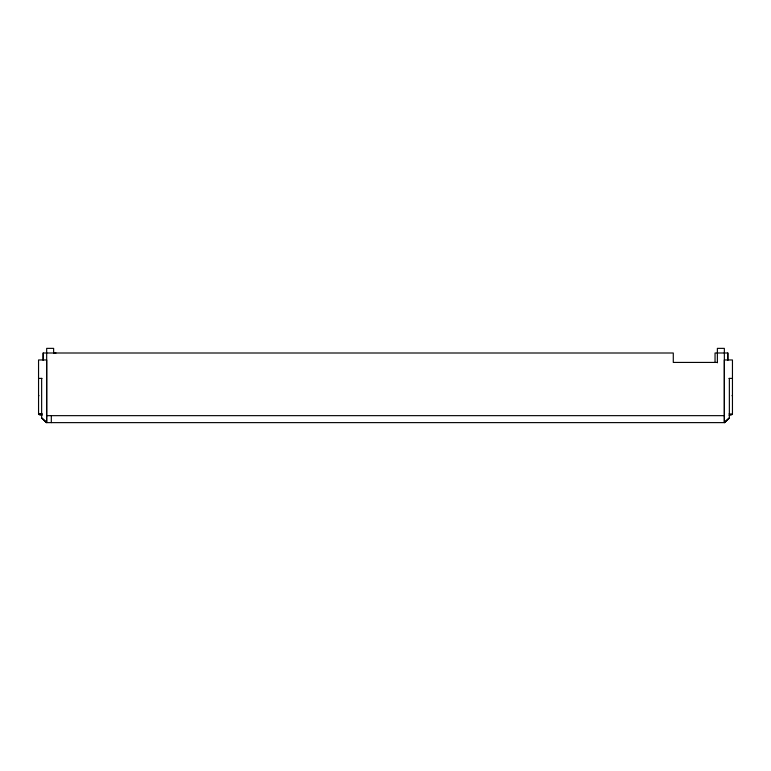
<?xml version="1.0" encoding="UTF-8"?>
<svg xmlns="http://www.w3.org/2000/svg" width="771" height="771" viewBox="0 0 771 771"><rect width="100%" height="100%" fill="white"/><g stroke="black" fill="none" stroke-linecap="round" stroke-linejoin="round"><path stroke-width="1.16" d="M41.644 415.376L41.644 413.979M43.176 360.211L43.176 353.002L673.285 353.002L673.285 362.428L717.415 362.428M53.652 353.002L55.975 353.002M727.824 360.202L727.824 352.993L715.045 353.002L715.045 362.466M38.55 378.397L42.029 378.397M728.971 378.397L732.45 378.397M728.981 413.979L732.45 413.979L732.45 359.961L724.326 359.961L724.345 422.614L46.674 422.633L41.644 417.978L41.644 378.397M46.674 415.656L724.345 415.656M729.356 378.397L729.356 417.978L724.345 422.614L724.345 348.367L717.377 348.367L717.377 362.784M727.824 352.993L727.805 359.961M53.633 353.166L53.633 348.367L46.674 348.367L46.674 422.624L41.644 417.978L46.674 422.624L46.674 359.961L38.55 359.961L38.56 413.979A8.105 1.793 0 0 0 41.894 415.434M51.31 415.656L51.31 422.624M43.195 353.002L43.176 359.961M732.45 395.166A8.105 1.793 0 0 1 732.055 395.716M732.45 413.979A8.105 1.793 0 0 1 729.106 415.434M38.955 395.716A8.105 1.793 0 0 1 38.56 395.166M729.356 417.978L724.326 422.614L729.356 417.978M42.029 413.979L38.56 413.979L42.02 413.979"/></g></svg>
